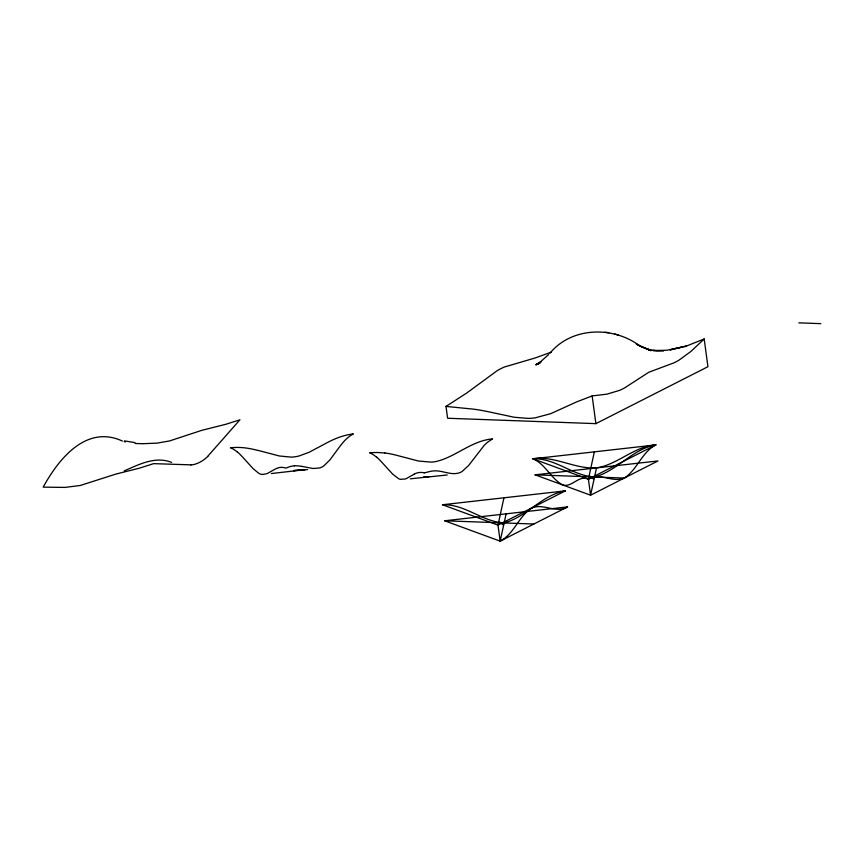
<?xml version="1.0" encoding="UTF-8"?>
<svg xmlns="http://www.w3.org/2000/svg" width="864" height="864" viewBox="0 0 864 864"><rect width="100%" height="100%" fill="white"/><g stroke="black" fill="none" stroke-linecap="round" stroke-linejoin="round"><path stroke-width="1.3" d="M567.562 506.898C556.081 513.842 543.326 502.945 531.695 507.989C518.584 516.37 514.285 533.833 500.159 541.156L444.658 520.787L567.562 506.898L500.159 541.156L497.988 525.118L503.939 497.804M500.159 541.156L506.11 513.842M596.527 467.888C574.787 469.39 554.861 455.468 532.904 458.795L588.406 479.164L655.819 444.906L532.904 458.795C545.605 464.108 550.876 478.753 562.82 485.017C572.152 487.674 578.772 474.628 588.406 479.164C599.897 472.219 612.652 483.116 624.283 478.073C637.394 469.692 641.693 452.228 655.819 444.906C633.863 446.472 617.857 464.562 596.527 467.888L590.576 495.202L535.075 474.833L657.979 460.944L590.576 495.202L588.406 479.164L594.356 451.85M497.988 525.118L499.144 522.223C501.163 521.532 503.302 527.796 504.122 522.947C526.9 516.91 541.631 494.942 565.391 490.86L497.988 525.118L442.487 504.749L565.391 490.86M588.406 479.164L589.561 476.269C591.592 475.578 593.719 481.842 594.54 476.993C617.328 470.956 632.048 448.988 655.819 444.906M549.99 353.149C571.936 326.527 613.926 326.009 640.354 346.302L636.271 344.066L650.959 350.687L639.727 346.054L650.365 350.104L646.445 349.088L656.813 350.762L663.833 350.687L653 350.568L666.857 350.244L683.186 346.885L670.021 349.877L686.308 345.902M548.586 354.553L539.514 362.75L541.22 361.541L535.788 364.694L539.957 363.258M704.192 338.969L690.908 351.454L678.985 360.148A143.197 79.823 -87.9 0 1 673.747 362.923L648.821 372.244L624.726 387.839A143.197 79.823 -87.9 0 1 619.466 390.409L606.874 394.168L592.142 395.917L576.806 401.825L550.735 413.662L535.162 417.852A85.957 68.18 63.1 0 1 528.325 418.392L514.339 417.28L485.849 411.21A281.221 223.042 63.1 0 0 474.055 409.212L446.008 406.415L447.606 418.252L595.89 423.641L707.94 366.703L704.192 338.969L684.504 346.82M207.76 456.289L239.933 419.796L225.893 424.267L201.852 430.326L169.549 440.942L156.978 443.146L143.294 443.686M446.008 406.415L466.657 393.066L497.297 370.591A158.144 88.16 -87.9 0 1 504.295 367.038L534.892 358.052L551.254 352.166M539.557 362.826L536.015 364.813L537.754 363.841M414.072 474.239L405.702 478.926L400.421 479.347A35.143 14.353 75.8 0 1 398.639 478.71L392.677 474.142L381.154 461.495A89.046 36.439 75.9 0 0 376.639 457.067M124.211 470.848C139.212 464.476 155.045 455.9 171.644 462.391M447.206 474.984L410.368 478.818M190.912 464.854L153.652 463.644L139.18 468.234L116.003 474.055L80.266 485.482L64.984 487.415L43.2 487.134C58.525 459.108 86.27 424.31 122.396 441.061M271.361 473.537L304.679 469.735L293.479 470.588L307.552 469.616M425.876 477.004L423.533 477.187L428.695 476.798M294.386 465.858L293.555 465.923A61.139 34.085 -87.9 0 0 288.371 467.122L285.973 468.148L284.666 467.77A62.586 25.553 75.7 0 0 279.904 467.478L279.493 467.532A101.142 41.278 75.8 0 0 274.59 469.433L266.944 473.71L262.148 474.466A36.569 14.926 75.8 0 1 258.574 473.159L253.066 468.623L243.41 457.931A101.034 41.234 75.8 0 0 237.438 451.958M142.852 443.686L141.955 443.675M141.512 443.664L135.13 443.491M798.833 322.844L820.8 323.644M535.075 474.833L624.283 478.073M444.658 520.787L533.866 524.027M532.904 458.795C555.368 457.931 572.648 475.816 594.54 476.993M442.487 504.749C464.951 503.885 482.22 521.77 504.122 522.947M384.858 453.017L378.724 452.542A69.12 66.82 12.5 0 0 373.939 452.574L369.608 452.79L371.574 453.74A69.12 28.058 75.4 0 1 373.777 455.026L376.639 457.196M608.774 332.694L604.843 332.208M134.946 442.606L124.438 440.888M301.525 466.322L313.027 468.504L319.648 467.964A36.59 20.401 -87.9 0 0 323.978 465.772L329.886 459.94L339.368 447.098A100.872 56.225 -87.9 0 1 345.449 439.852L346.205 439.171A61.139 34.085 -87.9 0 1 351.022 435.272L353.376 433.89L350.46 434.322A62.575 60.448 12.5 0 0 339.671 437.119L338.742 437.432A101.153 97.686 12.3 0 0 327.208 442.649L309.074 452.304L298.976 456.008A36.774 35.51 12.3 0 1 291.103 457.121L279.32 455.976L258.185 450.425M424.213 472.91L429.764 471.528A67.997 37.897 -87.8 0 1 433.004 470.966C442.044 469.822 450.997 475.967 459.896 472.63A34.625 19.3 -87.9 0 0 462.056 471.528L468.558 465.566L484.142 445.435A68.364 38.081 -87.9 0 1 488.041 441.904L492.512 438.901C471.625 440.651 456.041 456.775 436.18 461.484A35.521 34.301 12.4 0 1 431.255 462.121L418.478 461.03L396.392 455.242A96.358 93.074 12.3 0 0 384.869 452.941M124.2 441.623L125.291 441.968M618.829 335.297L614.887 334.022M237.438 452.099L236.747 451.537A61.7 25.153 75.7 0 0 232.006 448.438L230.472 447.779L233.874 447.52A61.711 59.605 12.3 0 1 244.134 447.79L245.603 447.952A101.045 97.535 12.3 0 1 258.163 450.5M592.142 395.917L595.89 423.641M414.05 474.174A82.037 33.545 75.2 0 1 424.202 472.802M294.386 465.793A100.883 56.236 -87.9 0 1 301.514 466.366M207.814 456.451A72.252 40.273 -87.9 0 1 190.912 465.037M539.6 362.686L537.894 363.874L539.6 362.686"/></g></svg>
